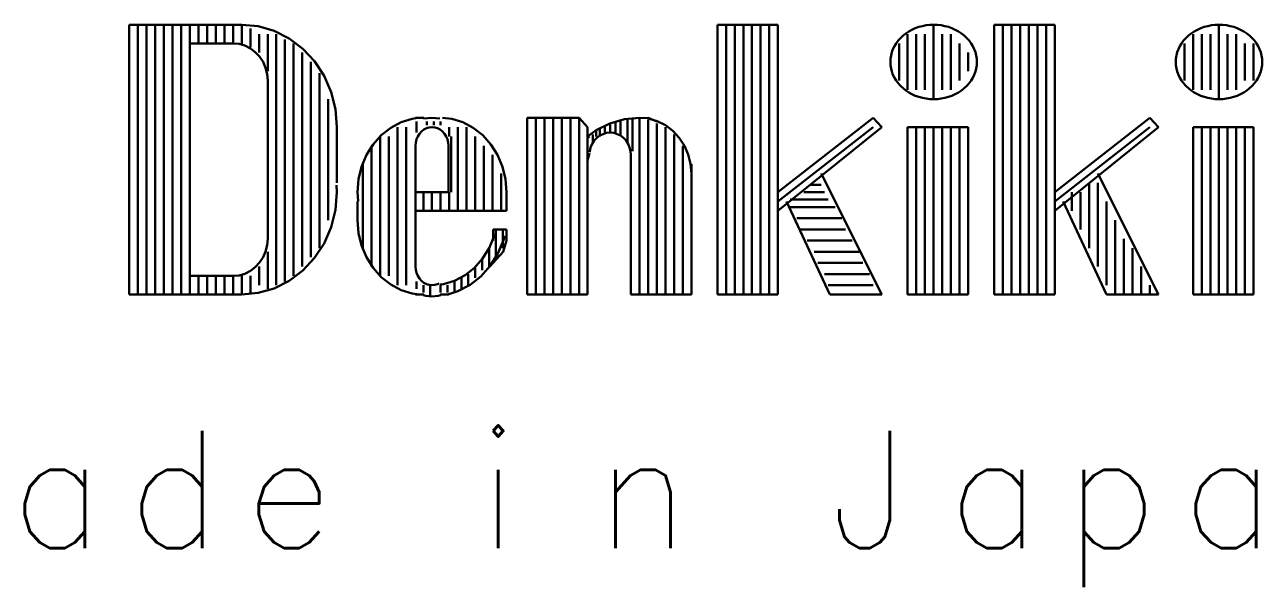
# Model space of a CAD drawing. Header units: millimetres. Extents: x 338 to 902, y 281 to 644.
# Drawn here: x 719.78 to 735.63, y 325.09 to 332.29 of the extents above; entities that cross this region are included whole.
import ezdxf

# ---------------------------------------------------------------- set-up
doc = ezdxf.new("R2010")
doc.units = ezdxf.units.MM
doc.layers.get('0').update_dxf_attribs({"lineweight": 30})
doc.styles.get("Standard").update_dxf_attribs({"font": 'txt', "bigfont": 'extfont2.shx'})

# ---------------------------------------------------------------- blocks, each defined once
blk = doc.blocks.new('A$C14CE2B2E')
for p, q in [((379.0321, 16.6979), (379.8074, 16.6979)), ((379.0321, 13.2456), (379.0321, 16.6979)), ((379.0321, 16.6979), (379.8074, 16.6979)), ((379.0321, 13.2456), (379.0321, 16.6979)), ((379.1428, 16.6979), (379.1428, 13.2456)), ((379.1428, 16.6979), (379.1428, 13.2456)), ((379.2536, 16.6979), (379.2536, 13.2456)), ((379.2536, 16.6979), (379.2536, 13.2456)), ((379.3643, 16.6979), (379.3643, 13.2456)), ((379.3643, 16.6979), (379.3643, 13.2456)), ((379.4751, 16.6979), (379.4751, 13.2456)), ((379.4751, 16.6979), (379.4751, 13.2456)), ((379.5858, 16.6979), (379.5858, 13.2456)), ((379.5858, 16.6979), (379.5858, 13.2456)), ((379.6966, 16.6979), (379.6966, 13.2456)), ((379.6966, 16.6979), (379.6966, 13.2456)), ((379.8074, 16.6979), (379.8074, 13.2456)), ((379.8074, 16.6979), (380.3611, 16.6979)), ((379.8074, 16.6979), (379.8074, 13.2456)), ((379.8074, 16.6979), (380.3611, 16.6979)), ((379.9181, 16.6979), (379.9181, 16.4598)), ((379.9181, 16.6979), (379.9181, 16.4598)), ((380.0289, 16.6979), (380.0289, 16.4598)), ((380.0289, 16.6979), (380.0289, 16.4598)), ((380.1396, 16.6979), (380.1396, 16.4598)), ((380.1396, 16.6979), (380.1396, 16.4598)), ((380.2504, 16.6979), (380.2504, 16.4598)), ((380.2504, 16.6979), (380.2504, 16.4598)), ((380.339, 16.6979), (380.3833, 16.6979)), ((380.339, 16.6979), (380.3833, 16.6979)), ((380.3611, 16.6979), (380.3611, 16.4598)), ((380.3611, 16.6979), (380.3611, 16.4598)), ((380.3833, 16.6979), (380.4055, 16.6979)), ((380.3833, 16.6979), (380.4055, 16.6979)), ((380.4719, 16.6979), (380.4719, 16.4598)), ((380.4719, 16.6979), (380.4719, 16.4598)), ((380.5827, 16.6503), (380.5827, 16.4122)), ((380.5827, 16.6503), (380.5827, 16.4122)), ((386.5636, 16.6979), (387.3389, 16.6979)), ((386.5636, 13.2456), (386.5636, 16.6979)), ((386.5636, 16.6979), (387.3389, 16.6979)), ((386.5636, 13.2456), (386.5636, 16.6979)), ((386.6744, 16.6979), (386.6744, 13.2456)), ((386.6744, 16.6979), (386.6744, 13.2456)), ((386.7851, 16.6979), (386.7851, 13.2456)), ((386.7851, 16.6979), (386.7851, 13.2456)), ((386.8959, 16.6979), (386.8959, 13.2456)), ((386.8959, 16.6979), (386.8959, 13.2456)), ((387.0066, 16.6979), (387.0066, 13.2456)), ((387.0066, 16.6979), (387.0066, 13.2456)), ((387.1174, 16.6979), (387.1174, 13.2456)), ((387.1174, 16.6979), (387.1174, 13.2456)), ((387.1174, 16.6979), (387.1174, 13.2456)), ((387.1174, 16.6979), (387.1174, 13.2456)), ((387.2281, 16.6979), (387.2281, 13.2456)), ((387.2281, 16.6979), (387.2281, 13.2456)), ((387.3389, 16.6979), (387.3389, 13.2456)), ((387.3389, 16.6979), (387.3389, 13.2456)), ((389.3325, 16.6979), (389.3325, 15.7455)), ((389.3325, 16.6979), (389.3325, 15.7455)), ((390.1079, 16.6979), (390.8832, 16.6979)), ((390.1079, 13.2456), (390.1079, 16.6979)), ((390.1079, 16.6979), (390.8832, 16.6979)), ((390.1079, 13.2456), (390.1079, 16.6979)), ((390.2186, 16.6979), (390.2186, 13.2456)), ((390.2186, 16.6979), (390.2186, 13.2456)), ((390.3294, 16.6979), (390.3294, 13.2456)), ((390.3294, 16.6979), (390.3294, 13.2456)), ((390.4401, 16.6979), (390.4401, 13.2456)), ((390.4401, 16.6979), (390.4401, 13.2456)), ((390.5509, 16.6979), (390.5509, 13.2456)), ((390.5509, 16.6979), (390.5509, 13.2456)), ((390.6616, 16.6979), (390.6616, 13.2456)), ((390.6616, 16.6979), (390.6616, 13.2456)), ((390.7724, 16.6979), (390.7724, 13.2456)), ((390.7724, 16.6979), (390.7724, 13.2456)), ((390.8832, 16.6979), (390.8832, 13.2456)), ((390.8832, 16.6979), (390.8832, 13.2456)), ((392.9876, 16.6979), (392.9876, 15.7455)), ((392.9876, 16.6979), (392.9876, 15.7455)), ((380.6934, 16.5789), (380.6934, 16.3408)), ((380.6934, 16.5789), (380.6934, 16.3408)), ((380.8042, 16.5789), (380.8042, 16.1027)), ((380.8042, 16.5789), (380.8042, 16.1027)), ((380.9149, 16.5789), (380.9149, 13.3646)), ((380.9149, 16.5789), (380.9149, 13.3646)), ((381.0257, 16.5074), (381.0257, 13.4122)), ((381.0257, 16.5074), (381.0257, 13.4122)), ((389.0003, 16.5789), (389.0003, 15.8646)), ((389.0003, 16.5789), (389.0003, 15.8646)), ((389.111, 16.5789), (389.111, 15.8646)), ((389.111, 16.5789), (389.111, 15.8646)), ((389.2218, 16.5789), (389.2218, 15.8646)), ((389.2218, 16.5789), (389.2218, 15.8646)), ((389.4433, 16.5789), (389.4433, 15.8646)), ((389.4433, 16.5789), (389.4433, 15.8646)), ((389.5541, 16.5789), (389.5541, 15.8646)), ((389.5541, 16.5789), (389.5541, 15.8646)), ((392.6553, 16.5789), (392.6553, 15.8646)), ((392.6553, 16.5789), (392.6553, 15.8646)), ((392.766, 16.5789), (392.766, 15.8646)), ((392.766, 16.5789), (392.766, 15.8646)), ((392.8768, 16.5789), (392.8768, 15.8646)), ((392.8768, 16.5789), (392.8768, 15.8646)), ((393.0983, 16.5789), (393.0983, 15.8646)), ((393.0983, 16.5789), (393.0983, 15.8646)), ((393.2091, 16.5789), (393.2091, 15.8646)), ((393.2091, 16.5789), (393.2091, 15.8646)), ((379.8074, 16.4598), (380.0289, 16.4598)), ((379.8074, 16.4598), (380.0289, 16.4598)), ((380.0289, 16.4598), (380.3611, 16.4598)), ((380.0289, 16.4598), (380.3611, 16.4598)), ((381.1365, 16.4598), (381.1365, 13.4837)), ((381.1365, 16.4598), (381.1365, 13.4837)), ((381.2472, 16.3408), (381.2472, 13.6027)), ((381.2472, 16.3408), (381.2472, 13.6027)), ((388.8895, 16.4598), (388.8895, 15.9836)), ((388.8895, 16.4598), (388.8895, 15.9836)), ((389.6648, 16.4598), (389.6648, 15.9836)), ((389.6648, 16.4598), (389.6648, 15.9836)), ((389.7756, 16.3408), (389.7756, 16.1027)), ((389.7756, 16.3408), (389.7756, 16.1027)), ((392.5445, 16.4598), (392.5445, 15.9836)), ((392.5445, 16.4598), (392.5445, 15.9836)), ((393.3198, 16.4598), (393.3198, 15.9836)), ((393.3198, 16.4598), (393.3198, 15.9836)), ((393.4306, 16.4598), (393.4306, 15.9836)), ((393.4306, 16.4598), (393.4306, 15.9836)), ((381.358, 16.2217), (381.358, 13.7218)), ((381.358, 16.2217), (381.358, 13.7218)), ((381.4687, 16.0789), (381.4687, 15.9836)), ((381.4687, 16.0789), (381.4687, 15.9836)), ((380.8042, 15.9836), (380.8042, 14.0789)), ((380.8042, 15.9836), (380.8042, 14.0789)), ((381.4687, 15.9836), (381.4687, 13.8408)), ((381.4687, 15.9836), (381.4687, 13.8408)), ((381.5795, 15.7455), (381.5795, 14.1979)), ((381.5795, 15.7455), (381.5795, 14.1979)), ((381.6902, 15.3884), (381.6902, 15.2694)), ((381.6902, 15.3884), (381.6902, 15.2694)), ((382.4656, 15.3884), (382.4656, 13.3646)), ((382.4656, 15.3884), (382.4656, 13.3646)), ((382.5763, 15.3884), (382.5763, 13.3646)), ((382.5763, 15.3884), (382.5763, 13.3646)), ((382.6969, 15.5074), (382.8028, 15.5074)), ((382.6969, 15.5074), (382.8028, 15.5074)), ((382.7092, 15.4598), (382.7092, 15.317)), ((382.7092, 15.4598), (382.7092, 15.317)), ((382.8421, 15.4598), (382.8421, 15.4122)), ((382.8421, 15.4598), (382.8421, 15.4122)), ((382.9307, 15.4598), (382.9307, 15.4122)), ((382.9307, 15.4598), (382.9307, 15.4122)), ((383.0193, 15.4598), (383.0193, 15.4122)), ((383.0193, 15.4598), (383.0193, 15.4122)), ((383.1301, 15.3884), (383.1301, 15.2694)), ((383.1301, 15.3884), (383.1301, 15.2694)), ((383.2409, 15.3884), (383.2409, 14.317)), ((383.2409, 15.3884), (383.2409, 14.317)), ((383.3516, 15.3884), (383.3516, 14.317)), ((383.3516, 15.3884), (383.3516, 14.317)), ((384.1269, 15.5074), (384.1269, 13.2455)), ((384.7914, 15.5074), (384.1269, 15.5074)), ((384.1269, 15.5074), (384.1269, 13.2455)), ((384.7914, 15.5074), (384.1269, 15.5074)), ((384.2377, 15.5074), (384.2377, 13.2456)), ((384.2377, 15.5074), (384.2377, 13.2456)), ((384.3484, 15.5074), (384.3484, 13.2456)), ((384.3484, 15.5074), (384.3484, 13.2456)), ((384.4592, 15.5074), (384.4592, 13.2456)), ((384.4592, 15.5074), (384.4592, 13.2456)), ((384.57, 15.5074), (384.57, 13.2456)), ((384.57, 15.5074), (384.57, 13.2456)), ((384.6807, 15.5074), (384.6807, 13.2456)), ((384.6807, 15.5074), (384.6807, 13.2456)), ((384.9022, 15.3884), (384.7914, 15.5074)), ((384.9022, 15.3884), (384.7914, 15.5074)), ((384.7915, 15.5074), (384.7915, 13.2456)), ((384.7915, 15.5074), (384.7915, 13.2456)), ((384.9022, 13.2455), (384.9022, 15.3884)), ((384.9022, 13.2455), (384.9022, 15.3884)), ((385.1237, 15.3884), (385.1237, 15.317)), ((385.1237, 15.3884), (385.1237, 15.317)), ((385.1902, 15.436), (385.1902, 15.317)), ((385.1902, 15.436), (385.1902, 15.317)), ((385.2567, 15.4598), (385.2567, 15.317)), ((385.2567, 15.4598), (385.2567, 15.317)), ((385.3231, 15.4598), (385.3231, 15.2932)), ((385.3231, 15.4598), (385.3231, 15.2932)), ((385.4117, 15.4836), (385.4117, 15.1979)), ((385.4117, 15.4836), (385.4117, 15.1979)), ((385.4782, 15.4836), (385.4782, 15.0789)), ((385.4782, 15.4836), (385.4782, 15.0789)), ((385.5668, 15.5074), (385.5668, 15.1503)), ((385.5668, 15.5074), (385.5668, 15.1503)), ((385.6775, 15.5074), (385.7883, 15.4598)), ((385.6775, 15.5074), (385.7883, 15.4598)), ((385.6775, 15.4836), (385.6775, 15.1503)), ((385.6775, 15.4836), (385.6775, 15.1503)), ((385.7883, 15.436), (385.7883, 15.1265)), ((385.7883, 15.436), (385.7883, 15.1265)), ((385.8991, 15.3884), (385.8991, 15.1503)), ((385.8991, 15.3884), (385.8991, 15.1503)), ((387.3389, 14.5551), (388.5572, 15.5075)), ((387.3389, 14.5551), (388.5572, 15.5075)), ((387.3389, 14.317), (388.668, 15.3884)), ((388.5572, 15.3884), (387.3389, 14.436)), ((387.3389, 14.317), (388.668, 15.3884)), ((388.5572, 15.3884), (387.3389, 14.436)), ((388.668, 15.3884), (388.5572, 15.5075)), ((388.668, 15.3884), (388.5572, 15.5075)), ((389.0003, 15.3884), (389.7756, 15.3884)), ((389.0003, 13.2456), (389.0003, 15.3884)), ((389.0003, 15.3884), (389.7756, 15.3884)), ((389.0003, 13.2456), (389.0003, 15.3884)), ((389.111, 15.3884), (389.111, 13.2456)), ((389.111, 15.3884), (389.111, 13.2456)), ((389.2218, 15.3884), (389.2218, 13.2456)), ((389.2218, 15.3884), (389.2218, 13.2456)), ((389.3325, 15.3884), (389.3325, 13.2456)), ((389.3325, 15.3884), (389.3325, 13.2456)), ((389.4433, 15.3884), (389.4433, 13.2456)), ((389.4433, 15.3884), (389.4433, 13.2456)), ((389.5541, 15.3884), (389.5541, 13.2456)), ((389.5541, 15.3884), (389.5541, 13.2456)), ((389.6648, 15.3884), (389.6648, 13.2456)), ((389.6648, 15.3884), (389.6648, 13.2456)), ((389.7756, 15.3884), (389.7756, 13.2456)), ((389.7756, 15.3884), (389.7756, 13.2456)), ((390.8832, 14.5551), (392.1015, 15.5075)), ((390.8832, 14.5551), (392.1015, 15.5075)), ((390.8832, 14.317), (392.2123, 15.3884)), ((392.1015, 15.3884), (390.8832, 14.436)), ((390.8832, 14.317), (392.2123, 15.3884)), ((392.1015, 15.3884), (390.8832, 14.436)), ((392.2123, 15.3884), (392.1015, 15.5075)), ((392.2123, 15.3884), (392.1015, 15.5075)), ((392.6553, 15.3884), (393.4306, 15.3884)), ((392.6553, 13.2456), (392.6553, 15.3884)), ((392.6553, 15.3884), (393.4306, 15.3884)), ((392.6553, 13.2456), (392.6553, 15.3884)), ((392.766, 15.3884), (392.766, 13.2456)), ((392.766, 15.3884), (392.766, 13.2456)), ((392.8768, 15.3884), (392.8768, 13.2456)), ((392.8768, 15.3884), (392.8768, 13.2456)), ((392.9876, 15.3884), (392.9876, 13.2456)), ((392.9876, 15.3884), (392.9876, 13.2456)), ((393.0983, 15.3884), (393.0983, 13.2456)), ((393.0983, 15.3884), (393.0983, 13.2456)), ((393.2091, 15.3884), (393.2091, 13.2456)), ((393.2091, 15.3884), (393.2091, 13.2456)), ((393.3198, 15.3884), (393.3198, 13.2456)), ((393.3198, 15.3884), (393.3198, 13.2456)), ((393.4306, 15.3884), (393.4306, 13.2456)), ((393.4306, 15.3884), (393.4306, 13.2456)), ((381.6902, 15.2694), (381.6902, 14.6741)), ((381.6902, 15.2694), (381.6902, 14.6741)), ((382.244, 15.2694), (382.244, 13.4837)), ((382.244, 15.2694), (382.244, 13.4837)), ((382.3548, 15.2694), (382.3548, 13.4837)), ((382.3548, 15.2694), (382.3548, 13.4837)), ((383.1523, 15.2694), (383.1523, 14.5551)), ((383.1523, 15.2694), (383.1523, 14.5551)), ((383.4624, 15.2694), (383.4624, 14.317)), ((383.4624, 15.2694), (383.4624, 14.317)), ((384.9022, 15.2455), (384.9244, 15.2694)), ((384.9022, 15.2455), (384.9244, 15.2694)), ((384.9687, 15.2932), (384.9687, 15.1979)), ((384.9687, 15.2932), (384.9687, 15.1979)), ((385.013, 15.3408), (385.013, 15.2694)), ((385.013, 15.3408), (385.013, 15.2694)), ((385.0573, 15.3646), (385.0573, 15.2694)), ((385.0573, 15.3646), (385.0573, 15.2694)), ((386.0098, 15.2932), (386.0098, 15.1503)), ((386.0098, 15.2932), (386.0098, 15.1503)), ((382.1333, 15.1503), (382.1333, 13.6027)), ((382.1333, 15.1503), (382.1333, 13.6027)), ((382.6969, 15.1503), (382.6969, 13.6026)), ((382.6969, 15.1503), (382.6969, 13.6026)), ((383.1203, 15.1503), (383.1203, 14.555)), ((383.1203, 15.1503), (383.1203, 14.555)), ((383.5731, 15.1503), (383.5731, 14.317)), ((383.5731, 15.1503), (383.5731, 14.317)), ((385.5668, 15.1503), (385.5668, 13.2456)), ((385.5668, 15.1503), (385.5668, 13.2456)), ((385.6775, 15.1503), (385.6775, 13.2456)), ((385.6775, 15.1503), (385.6775, 13.2456)), ((385.7883, 15.1503), (385.7883, 13.2456)), ((385.7883, 15.1503), (385.7883, 13.2456)), ((385.8991, 15.1503), (385.8991, 13.2456)), ((385.8991, 15.1503), (385.8991, 13.2456)), ((386.0098, 15.1503), (386.0098, 13.2456)), ((386.0098, 15.1503), (386.0098, 13.2456)), ((386.1206, 15.1503), (386.1206, 13.2456)), ((386.1206, 15.1503), (386.1206, 13.2456)), ((382.0225, 14.9122), (382.0225, 13.8408)), ((382.0225, 14.9122), (382.0225, 13.8408)), ((383.6839, 15.0313), (383.6839, 14.317)), ((383.6839, 15.0313), (383.6839, 14.317)), ((384.9244, 15.0551), (384.9022, 14.9598)), ((384.9244, 15.0551), (384.9022, 14.9598)), ((385.456, 15.0312), (385.456, 14.8884)), ((385.456, 15.0312), (385.456, 14.8884)), ((385.456, 13.2455), (385.456, 14.9122)), ((385.456, 13.2455), (385.456, 14.9122)), ((386.2313, 13.2455), (386.2313, 14.9122)), ((386.2313, 13.2455), (386.2313, 14.9122)), ((383.7946, 14.7932), (383.7946, 14.317)), ((383.7946, 14.7932), (383.7946, 14.317)), ((388.668, 13.2456), (387.8927, 14.7932)), ((388.668, 13.2456), (387.8927, 14.7932)), ((392.2123, 13.2456), (391.437, 14.7932)), ((392.2123, 13.2456), (391.437, 14.7932)), ((387.7598, 14.6503), (387.8927, 14.6503)), ((387.7598, 14.6503), (387.8927, 14.6503)), ((391.3262, 14.6741), (391.3262, 13.8408)), ((391.3262, 14.6741), (391.3262, 13.8408)), ((391.437, 14.6741), (391.437, 13.6027)), ((391.437, 14.6741), (391.437, 13.6027)), ((381.9561, 14.436), (381.9561, 14.1979)), ((381.9561, 14.436), (381.9561, 14.1979)), ((382.6969, 14.555), (383.1203, 14.555)), ((382.6969, 14.555), (383.1203, 14.555)), ((382.7978, 14.5551), (382.7978, 14.317)), ((382.7978, 14.5551), (382.7978, 14.317)), ((382.9086, 14.5551), (382.9086, 14.317)), ((382.9086, 14.5551), (382.9086, 14.317)), ((383.0193, 14.5551), (383.0193, 14.317)), ((383.0193, 14.5551), (383.0193, 14.317)), ((383.1301, 14.5551), (383.1301, 14.317)), ((383.1301, 14.5551), (383.1301, 14.317)), ((383.8611, 14.555), (383.8611, 14.3169)), ((383.8611, 14.555), (383.8611, 14.3169)), ((387.4497, 14.436), (388.0035, 13.2456)), ((387.4497, 14.436), (388.0035, 13.2456)), ((387.494, 14.4598), (387.9813, 14.4598)), ((387.494, 14.4598), (387.9813, 14.4598)), ((387.6712, 14.5551), (387.937, 14.5551)), ((387.6712, 14.5551), (387.937, 14.5551)), ((390.994, 14.436), (391.5478, 13.2456)), ((390.994, 14.436), (391.5478, 13.2456)), ((391.1047, 14.5551), (391.1047, 14.317)), ((391.1047, 14.5551), (391.1047, 14.317)), ((391.2154, 14.5551), (391.2154, 14.0789)), ((391.2154, 14.5551), (391.2154, 14.0789)), ((391.5477, 14.436), (391.5477, 13.3646)), ((391.5477, 14.436), (391.5477, 13.3646)), ((382.6969, 14.3169), (383.8611, 14.3169)), ((382.6969, 14.3169), (383.8611, 14.3169)), ((387.494, 14.3646), (388.0699, 14.3646)), ((387.494, 14.3646), (388.0699, 14.3646)), ((387.5826, 14.2217), (388.1585, 14.2217)), ((387.5826, 14.2217), (388.1585, 14.2217)), ((391.6585, 14.1979), (391.6585, 13.2456)), ((391.6585, 14.1979), (391.6585, 13.2456)), ((380.8042, 14.0789), (380.8042, 13.9598)), ((380.8042, 14.0789), (380.8042, 13.9598)), ((383.6918, 14.0788), (383.6918, 13.936)), ((383.6918, 14.0788), (383.7764, 14.0788)), ((383.6918, 14.0788), (383.6918, 13.936)), ((383.6918, 14.0788), (383.7764, 14.0788)), ((383.7282, 14.0789), (383.7282, 13.7456)), ((383.7282, 14.0789), (383.7282, 13.7456)), ((383.7553, 14.0788), (383.8611, 14.0788)), ((383.7553, 14.0788), (383.8611, 14.0788)), ((383.8168, 14.0789), (383.8168, 13.8408)), ((383.8168, 14.0789), (383.8168, 13.8408)), ((383.8611, 14.0788), (383.8611, 14.0312)), ((383.8611, 14.0788), (383.8611, 14.0312)), ((383.8611, 14.0312), (383.8611, 13.936)), ((383.8611, 14.0312), (383.8611, 13.936)), ((387.6269, 14.0789), (388.2028, 14.0789)), ((387.6269, 14.0789), (388.2028, 14.0789)), ((391.7692, 13.9598), (391.7692, 13.2456)), ((391.7692, 13.9598), (391.7692, 13.2456)), ((380.8042, 13.7932), (380.8042, 13.317)), ((380.8042, 13.7932), (380.8042, 13.317)), ((383.6396, 13.8408), (383.6396, 13.6027)), ((383.6396, 13.8408), (383.6396, 13.6027)), ((383.8188, 13.7931), (383.6494, 13.6026)), ((383.8188, 13.7931), (383.6494, 13.6026)), ((383.8611, 13.936), (383.8188, 13.7931)), ((383.8611, 13.936), (383.8188, 13.7931)), ((387.7155, 13.936), (388.2914, 13.936)), ((387.7155, 13.936), (388.2914, 13.936)), ((387.8041, 13.7932), (388.38, 13.7932)), ((387.8041, 13.7932), (388.38, 13.7932)), ((391.88, 13.8408), (391.88, 13.2456)), ((391.88, 13.8408), (391.88, 13.2456)), ((383.551, 13.6979), (383.551, 13.5551)), ((383.551, 13.6979), (383.551, 13.5551)), ((387.8484, 13.6503), (388.4243, 13.6503)), ((387.8484, 13.6503), (388.4243, 13.6503)), ((379.8074, 13.4837), (380.0289, 13.4837)), ((379.8074, 13.4837), (380.0289, 13.4837)), ((379.9181, 13.4837), (379.9181, 13.2456)), ((379.9181, 13.4837), (379.9181, 13.2456)), ((380.0289, 13.4837), (380.3611, 13.4837)), ((380.0289, 13.4837), (380.0289, 13.2456)), ((380.0289, 13.4837), (380.3611, 13.4837)), ((380.0289, 13.4837), (380.0289, 13.2456)), ((380.1396, 13.4837), (380.1396, 13.2456)), ((380.1396, 13.4837), (380.1396, 13.2456)), ((380.2504, 13.4837), (380.2504, 13.2456)), ((380.2504, 13.4837), (380.2504, 13.2456)), ((380.3611, 13.4837), (380.3611, 13.2456)), ((380.3611, 13.4837), (380.3611, 13.2456)), ((380.4719, 13.4837), (380.4719, 13.2456)), ((380.4719, 13.4837), (380.4719, 13.2456)), ((380.5827, 13.4837), (380.5827, 13.3646)), ((380.5827, 13.4837), (380.5827, 13.3646)), ((380.6934, 13.6027), (380.6934, 13.3646)), ((380.6934, 13.6027), (380.6934, 13.3646)), ((383.3738, 13.5075), (383.3738, 13.3646)), ((383.3738, 13.5075), (383.3738, 13.3646)), ((383.4624, 13.6027), (383.4624, 13.4599)), ((383.4624, 13.6027), (383.4624, 13.4599)), ((387.937, 13.5075), (388.5129, 13.5075)), ((387.937, 13.5075), (388.5129, 13.5075)), ((391.9907, 13.6027), (391.9907, 13.2456)), ((391.9907, 13.6027), (391.9907, 13.2456)), ((380.5827, 13.3646), (380.5827, 13.2694)), ((380.5827, 13.3646), (380.5827, 13.2694)), ((382.7092, 13.4122), (382.7092, 13.317)), ((382.7092, 13.4122), (382.7092, 13.317)), ((382.7978, 13.3646), (382.7978, 13.2694)), ((382.7978, 13.3646), (382.7978, 13.2694)), ((382.8864, 13.3646), (382.8864, 13.2218)), ((382.8864, 13.3646), (382.8864, 13.2218)), ((383.0193, 13.3646), (383.0193, 13.2694)), ((383.0193, 13.3646), (383.0193, 13.2694)), ((383.1079, 13.3646), (383.1079, 13.2694)), ((383.1079, 13.3646), (383.1079, 13.2694)), ((383.1966, 13.4122), (383.1966, 13.2694)), ((383.1966, 13.4122), (383.1966, 13.2694)), ((383.2852, 13.4599), (383.2852, 13.317)), ((383.2852, 13.4599), (383.2852, 13.317)), ((387.9813, 13.3646), (388.5572, 13.3646)), ((387.9813, 13.3646), (388.5572, 13.3646)), ((392.1015, 13.3646), (392.1015, 13.2456)), ((392.1015, 13.3646), (392.1015, 13.2456)), ((379.8074, 13.2456), (379.0321, 13.2456)), ((379.8074, 13.2456), (379.0321, 13.2456)), ((379.8074, 13.2456), (380.3611, 13.2456)), ((379.8074, 13.2456), (380.3611, 13.2456)), ((380.3611, 13.2456), (380.4719, 13.2456)), ((380.3611, 13.2456), (380.4719, 13.2456)), ((382.6969, 13.2455), (382.8028, 13.2455)), ((382.6969, 13.2455), (382.8028, 13.2455)), ((383.0144, 13.2455), (383.1203, 13.2455)), ((383.0144, 13.2455), (383.1203, 13.2455)), ((384.1269, 13.2455), (384.9022, 13.2455)), ((384.1269, 13.2455), (384.9022, 13.2455)), ((386.2313, 13.2455), (385.456, 13.2455)), ((386.2313, 13.2455), (385.456, 13.2455)), ((387.3389, 13.2456), (386.5636, 13.2456)), ((387.3389, 13.2456), (386.5636, 13.2456)), ((388.0035, 13.2456), (388.668, 13.2456)), ((388.0035, 13.2456), (388.668, 13.2456)), ((389.7756, 13.2456), (389.0003, 13.2456)), ((389.7756, 13.2456), (389.0003, 13.2456)), ((390.8832, 13.2456), (390.1079, 13.2456)), ((390.8832, 13.2456), (390.1079, 13.2456)), ((391.5478, 13.2456), (392.2123, 13.2456)), ((391.5478, 13.2456), (392.2123, 13.2456)), ((393.4306, 13.2456), (392.6553, 13.2456)), ((393.4306, 13.2456), (392.6553, 13.2456))]:
    blk.add_line(p, q)
for points in [[(381.6902, 15.3884), (381.6717, 15.6158), (381.6168, 15.8363), (381.527, 16.0431), (381.4052, 16.2301), (381.255, 16.3915), (381.0811, 16.5225), (380.8886, 16.6189), (380.6835, 16.678), (380.4719, 16.6979), (380.4082, 16.6961)], [(381.6902, 15.3884), (381.6717, 15.6158), (381.6168, 15.8363), (381.527, 16.0431), (381.4052, 16.2301), (381.255, 16.3915), (381.0811, 16.5225), (380.8886, 16.6189), (380.6835, 16.678), (380.4719, 16.6979), (380.4082, 16.6961)], [(389.8864, 16.2217), (389.8843, 16.2632), (389.878, 16.3044), (389.8675, 16.345), (389.853, 16.3846), (389.8345, 16.423), (389.8122, 16.4598), (389.7863, 16.4948), (389.7568, 16.5278), (389.7242, 16.5584), (389.6886, 16.5865), (389.6502, 16.6118), (389.6095, 16.6341), (389.5666, 16.6533), (389.522, 16.6692), (389.4759, 16.6817), (389.4288, 16.6907), (389.3809, 16.6961), (389.3326, 16.6979), (389.2843, 16.6961), (389.2364, 16.6907), (389.1893, 16.6817), (389.1432, 16.6692), (389.0986, 16.6533), (389.0557, 16.6341), (389.015, 16.6118), (388.9766, 16.5865), (388.941, 16.5584), (388.9084, 16.5278), (388.8789, 16.4948), (388.853, 16.4598), (388.8307, 16.423), (388.8122, 16.3846), (388.7977, 16.345), (388.7872, 16.3044), (388.7809, 16.2632), (388.7788, 16.2217), (388.7809, 16.1802), (388.7872, 16.139), (388.7977, 16.0985), (388.8122, 16.0588), (388.8307, 16.0205), (388.853, 15.9836), (388.8789, 15.9486), (388.9084, 15.9156), (388.941, 15.885), (388.9766, 15.8569), (389.015, 15.8317), (389.0557, 15.8093), (389.0986, 15.7902), (389.1432, 15.7743), (389.1893, 15.7618), (389.2364, 15.7528), (389.2843, 15.7474), (389.3326, 15.7455), (389.3809, 15.7474), (389.4288, 15.7528), (389.4759, 15.7618), (389.522, 15.7743), (389.5666, 15.7902), (389.6095, 15.8093), (389.6502, 15.8317), (389.6886, 15.8569), (389.7242, 15.885), (389.7568, 15.9156), (389.7863, 15.9486), (389.8122, 15.9836), (389.8345, 16.0205), (389.853, 16.0588), (389.8675, 16.0985), (389.878, 16.139), (389.8843, 16.1802), (389.8864, 16.2217)], [(389.8864, 16.2217), (389.8843, 16.2632), (389.878, 16.3044), (389.8675, 16.345), (389.853, 16.3846), (389.8345, 16.423), (389.8122, 16.4598), (389.7863, 16.4948), (389.7568, 16.5278), (389.7242, 16.5584), (389.6886, 16.5865), (389.6502, 16.6118), (389.6095, 16.6341), (389.5666, 16.6533), (389.522, 16.6692), (389.4759, 16.6817), (389.4288, 16.6907), (389.3809, 16.6961), (389.3326, 16.6979), (389.2843, 16.6961), (389.2364, 16.6907), (389.1893, 16.6817), (389.1432, 16.6692), (389.0986, 16.6533), (389.0557, 16.6341), (389.015, 16.6118), (388.9766, 16.5865), (388.941, 16.5584), (388.9084, 16.5278), (388.8789, 16.4948), (388.853, 16.4598), (388.8307, 16.423), (388.8122, 16.3846), (388.7977, 16.345), (388.7872, 16.3044), (388.7809, 16.2632), (388.7788, 16.2217), (388.7809, 16.1802), (388.7872, 16.139), (388.7977, 16.0985), (388.8122, 16.0588), (388.8307, 16.0205), (388.853, 15.9836), (388.8789, 15.9486), (388.9084, 15.9156), (388.941, 15.885), (388.9766, 15.8569), (389.015, 15.8317), (389.0557, 15.8093), (389.0986, 15.7902), (389.1432, 15.7743), (389.1893, 15.7618), (389.2364, 15.7528), (389.2843, 15.7474), (389.3326, 15.7455), (389.3809, 15.7474), (389.4288, 15.7528), (389.4759, 15.7618), (389.522, 15.7743), (389.5666, 15.7902), (389.6095, 15.8093), (389.6502, 15.8317), (389.6886, 15.8569), (389.7242, 15.885), (389.7568, 15.9156), (389.7863, 15.9486), (389.8122, 15.9836), (389.8345, 16.0205), (389.853, 16.0588), (389.8675, 16.0985), (389.878, 16.139), (389.8843, 16.1802), (389.8864, 16.2217)], [(393.5414, 16.2217), (393.5393, 16.2632), (393.533, 16.3044), (393.5225, 16.345), (393.508, 16.3846), (393.4895, 16.423), (393.4672, 16.4598), (393.4413, 16.4948), (393.4118, 16.5278), (393.3792, 16.5584), (393.3436, 16.5865), (393.3052, 16.6118), (393.2645, 16.6341), (393.2216, 16.6533), (393.177, 16.6692), (393.1309, 16.6817), (393.0838, 16.6907), (393.0359, 16.6961), (392.9876, 16.6979), (392.9393, 16.6961), (392.8914, 16.6907), (392.8443, 16.6817), (392.7982, 16.6692), (392.7536, 16.6533), (392.7107, 16.6341), (392.67, 16.6118), (392.6316, 16.5865), (392.596, 16.5584), (392.5634, 16.5278), (392.5339, 16.4948), (392.508, 16.4598), (392.4857, 16.423), (392.4672, 16.3846), (392.4527, 16.345), (392.4422, 16.3044), (392.4359, 16.2632), (392.4338, 16.2217), (392.4359, 16.1802), (392.4422, 16.139), (392.4527, 16.0985), (392.4672, 16.0588), (392.4857, 16.0205), (392.508, 15.9836), (392.5339, 15.9486), (392.5634, 15.9156), (392.596, 15.885), (392.6316, 15.8569), (392.67, 15.8317), (392.7107, 15.8093), (392.7536, 15.7902), (392.7982, 15.7743), (392.8443, 15.7618), (392.8914, 15.7528), (392.9393, 15.7474), (392.9876, 15.7455), (393.0359, 15.7474), (393.0838, 15.7528), (393.1309, 15.7618), (393.177, 15.7743), (393.2216, 15.7902), (393.2645, 15.8093), (393.3052, 15.8317), (393.3436, 15.8569), (393.3792, 15.885), (393.4118, 15.9156), (393.4413, 15.9486), (393.4672, 15.9836), (393.4895, 16.0205), (393.508, 16.0588), (393.5225, 16.0985), (393.533, 16.139), (393.5393, 16.1802), (393.5414, 16.2217)], [(393.5414, 16.2217), (393.5393, 16.2632), (393.533, 16.3044), (393.5225, 16.345), (393.508, 16.3846), (393.4895, 16.423), (393.4672, 16.4598), (393.4413, 16.4948), (393.4118, 16.5278), (393.3792, 16.5584), (393.3436, 16.5865), (393.3052, 16.6118), (393.2645, 16.6341), (393.2216, 16.6533), (393.177, 16.6692), (393.1309, 16.6817), (393.0838, 16.6907), (393.0359, 16.6961), (392.9876, 16.6979), (392.9393, 16.6961), (392.8914, 16.6907), (392.8443, 16.6817), (392.7982, 16.6692), (392.7536, 16.6533), (392.7107, 16.6341), (392.67, 16.6118), (392.6316, 16.5865), (392.596, 16.5584), (392.5634, 16.5278), (392.5339, 16.4948), (392.508, 16.4598), (392.4857, 16.423), (392.4672, 16.3846), (392.4527, 16.345), (392.4422, 16.3044), (392.4359, 16.2632), (392.4338, 16.2217), (392.4359, 16.1802), (392.4422, 16.139), (392.4527, 16.0985), (392.4672, 16.0588), (392.4857, 16.0205), (392.508, 15.9836), (392.5339, 15.9486), (392.5634, 15.9156), (392.596, 15.885), (392.6316, 15.8569), (392.67, 15.8317), (392.7107, 15.8093), (392.7536, 15.7902), (392.7982, 15.7743), (392.8443, 15.7618), (392.8914, 15.7528), (392.9393, 15.7474), (392.9876, 15.7455), (393.0359, 15.7474), (393.0838, 15.7528), (393.1309, 15.7618), (393.177, 15.7743), (393.2216, 15.7902), (393.2645, 15.8093), (393.3052, 15.8317), (393.3436, 15.8569), (393.3792, 15.885), (393.4118, 15.9156), (393.4413, 15.9486), (393.4672, 15.9836), (393.4895, 16.0205), (393.508, 16.0588), (393.5225, 16.0985), (393.533, 16.139), (393.5393, 16.1802), (393.5414, 16.2217)], [(380.8042, 15.9836), (380.7974, 16.0663), (380.7775, 16.1465), (380.7448, 16.2217), (380.7005, 16.2897), (380.6459, 16.3484), (380.5827, 16.396), (380.5127, 16.4311), (380.4381, 16.4526), (380.3611, 16.4598)], [(380.8042, 15.9836), (380.7974, 16.0663), (380.7775, 16.1465), (380.7448, 16.2217), (380.7005, 16.2897), (380.6459, 16.3484), (380.5827, 16.396), (380.5127, 16.4311), (380.4381, 16.4526), (380.3611, 16.4598)], [(382.6996, 15.5003), (382.6557, 15.4929), (382.5132, 15.45), (382.3794, 15.3798), (382.2585, 15.2846), (382.1542, 15.1672), (382.0695, 15.0312), (382.0072, 14.8808), (381.969, 14.7204), (381.9561, 14.555), (381.9624, 14.439)], [(382.6996, 15.5003), (382.6557, 15.4929), (382.5132, 15.45), (382.3794, 15.3798), (382.2585, 15.2846), (382.1542, 15.1672), (382.0695, 15.0312), (382.0072, 14.8808), (381.969, 14.7204), (381.9561, 14.555), (381.9624, 14.439)], [(383.1203, 15.1503), (383.117, 15.1916), (383.1075, 15.2317), (383.0919, 15.2693), (383.0707, 15.3033), (383.0447, 15.3326), (383.0144, 15.3564), (382.981, 15.374), (382.9453, 15.3847), (382.9086, 15.3884), (382.8719, 15.3847), (382.8362, 15.374), (382.8028, 15.3564), (382.7725, 15.3326), (382.7465, 15.3033), (382.7253, 15.2693), (382.7097, 15.2317), (382.7002, 15.1916), (382.6969, 15.1503)], [(383.1203, 15.1503), (383.117, 15.1916), (383.1075, 15.2317), (383.0919, 15.2693), (383.0707, 15.3033), (383.0447, 15.3326), (383.0144, 15.3564), (382.981, 15.374), (382.9453, 15.3847), (382.9086, 15.3884), (382.8719, 15.3847), (382.8362, 15.374), (382.8028, 15.3564), (382.7725, 15.3326), (382.7465, 15.3033), (382.7253, 15.2693), (382.7097, 15.2317), (382.7002, 15.1916), (382.6969, 15.1503)], [(383.0079, 15.4986), (382.9086, 15.5074), (382.7983, 15.4965)], [(383.0079, 15.4986), (382.9086, 15.5074), (382.7983, 15.4965)], [(383.8611, 14.555), (383.8482, 14.7204), (383.81, 14.8808), (383.7477, 15.0312), (383.663, 15.1672), (383.5587, 15.2846), (383.4378, 15.3798), (383.304, 15.45), (383.1615, 15.4929), (383.044, 15.5068)], [(383.8611, 14.555), (383.8482, 14.7204), (383.81, 14.8808), (383.7477, 15.0312), (383.663, 15.1672), (383.5587, 15.2846), (383.4378, 15.3798), (383.304, 15.45), (383.1615, 15.4929), (383.044, 15.5068)], [(385.6825, 15.5009), (385.5668, 15.5074), (385.3744, 15.4893), (385.1879, 15.4356), (385.013, 15.3479), (384.9157, 15.28)], [(385.6825, 15.5009), (385.5668, 15.5074), (385.3744, 15.4893), (385.1879, 15.4356), (385.013, 15.3479), (384.9157, 15.28)], [(386.2313, 14.7931), (386.2212, 14.9171), (386.1912, 15.0374), (386.1423, 15.1503), (386.0758, 15.2523), (385.9939, 15.3403), (385.899, 15.4117), (385.794, 15.4643), (385.6935, 15.4943)], [(386.2313, 14.7931), (386.2212, 14.9171), (386.1912, 15.0374), (386.1423, 15.1503), (386.0758, 15.2523), (385.9939, 15.3403), (385.899, 15.4117), (385.794, 15.4643), (385.6935, 15.4943)], [(385.456, 15.0312), (385.452, 15.0808), (385.44, 15.1289), (385.4204, 15.1741), (385.3938, 15.2149), (385.361, 15.2501), (385.3231, 15.2786), (385.2811, 15.2997), (385.2363, 15.3126), (385.1902, 15.3169), (385.144, 15.3126), (385.0993, 15.2997), (385.0573, 15.2786), (385.0193, 15.2501), (384.9865, 15.2149), (384.96, 15.1741), (384.9404, 15.1289), (384.9284, 15.0808), (384.9263, 15.066)], [(385.456, 15.0312), (385.452, 15.0808), (385.44, 15.1289), (385.4204, 15.1741), (385.3938, 15.2149), (385.361, 15.2501), (385.3231, 15.2786), (385.2811, 15.2997), (385.2363, 15.3126), (385.1902, 15.3169), (385.144, 15.3126), (385.0993, 15.2997), (385.0573, 15.2786), (385.0193, 15.2501), (384.9865, 15.2149), (384.96, 15.1741), (384.9404, 15.1289), (384.9284, 15.0808), (384.9263, 15.066)], [(380.4719, 13.2456), (380.6835, 13.2655), (380.8886, 13.3245), (381.0811, 13.421), (381.255, 13.552), (381.4052, 13.7134), (381.527, 13.9003), (381.6168, 14.1072), (381.6717, 14.3277), (381.6902, 14.5551), (381.6873, 14.6464)], [(380.4719, 13.2456), (380.6835, 13.2655), (380.8886, 13.3245), (381.0811, 13.421), (381.255, 13.552), (381.4052, 13.7134), (381.527, 13.9003), (381.6168, 14.1072), (381.6717, 14.3277), (381.6902, 14.5551), (381.6873, 14.6464)], [(381.9561, 14.1979), (381.969, 14.0325), (382.0072, 13.8721), (382.0695, 13.7217), (382.1542, 13.5857), (382.2585, 13.4683), (382.3794, 13.3731), (382.5132, 13.3029), (382.6557, 13.26), (382.7437, 13.2478)], [(381.9561, 14.1979), (381.969, 14.0325), (382.0072, 13.8721), (382.0695, 13.7217), (382.1542, 13.5857), (382.2585, 13.4683), (382.3794, 13.3731), (382.5132, 13.3029), (382.6557, 13.26), (382.7437, 13.2478)], [(380.3611, 13.4837), (380.4381, 13.4909), (380.5127, 13.5124), (380.5827, 13.5475), (380.6459, 13.5951), (380.7005, 13.6538), (380.7448, 13.7218), (380.7775, 13.797), (380.7974, 13.8772), (380.8042, 13.9598)], [(380.3611, 13.4837), (380.4381, 13.4909), (380.5127, 13.5124), (380.5827, 13.5475), (380.6459, 13.5951), (380.7005, 13.6538), (380.7448, 13.7218), (380.7775, 13.797), (380.7974, 13.8772), (380.8042, 13.9598)], [(383.0118, 13.3717), (383.0556, 13.379), (383.1982, 13.422), (383.3319, 13.4922), (383.4528, 13.5874), (383.5572, 13.7047), (383.6418, 13.8407), (383.7042, 13.9912), (383.7138, 14.0226)], [(383.0118, 13.3717), (383.0556, 13.379), (383.1982, 13.422), (383.3319, 13.4922), (383.4528, 13.5874), (383.5572, 13.7047), (383.6418, 13.8407), (383.7042, 13.9912), (383.7138, 14.0226)], [(383.111, 13.2456), (383.2416, 13.2877), (383.3954, 13.3684), (383.5345, 13.4779), (383.6545, 13.6129), (383.7518, 13.7693), (383.8236, 13.9423), (383.8397, 13.9967)], [(383.111, 13.2456), (383.2416, 13.2877), (383.3954, 13.3684), (383.5345, 13.4779), (383.6545, 13.6129), (383.7518, 13.7693), (383.8236, 13.9423), (383.8397, 13.9967)], [(382.6969, 13.6026), (382.7002, 13.5613), (382.7097, 13.5212), (382.7253, 13.4836), (382.7465, 13.4496), (382.7725, 13.4203), (382.8028, 13.3965), (382.8362, 13.3789), (382.8719, 13.3682), (382.9086, 13.3646), (382.9453, 13.3682), (382.981, 13.3789), (383.0014, 13.3887)], [(382.6969, 13.6026), (382.7002, 13.5613), (382.7097, 13.5212), (382.7253, 13.4836), (382.7465, 13.4496), (382.7725, 13.4203), (382.8028, 13.3965), (382.8362, 13.3789), (382.8719, 13.3682), (382.9086, 13.3646), (382.9453, 13.3682), (382.981, 13.3789), (383.0014, 13.3887)], [(382.8011, 13.2366), (382.8314, 13.2293), (382.9086, 13.2217), (382.9858, 13.2293), (383.0161, 13.2366)], [(382.8011, 13.2366), (382.8314, 13.2293), (382.9086, 13.2217), (382.9858, 13.2293), (383.0161, 13.2366)]]:
    blk.add_lwpolyline(points)
for s, p in [('i', (383.5, 10)), ('d', (379, 10)), ('J', (388, 10)), ('a', (377.5, 10)), ('e', (380.5, 10)), ('n', (385, 10)), ('a', (389.5, 10)), ('p', (391, 10)), ('a', (392.5, 10))]:
    blk.add_text(s, height=1.5).set_placement(p)

msp = doc.modelspace()

# ---------------------------------------------------------------- block references
msp.add_blockref('A$C14CE2B2E', (342.084, 315.595))

doc.saveas('drawing.dxf')
